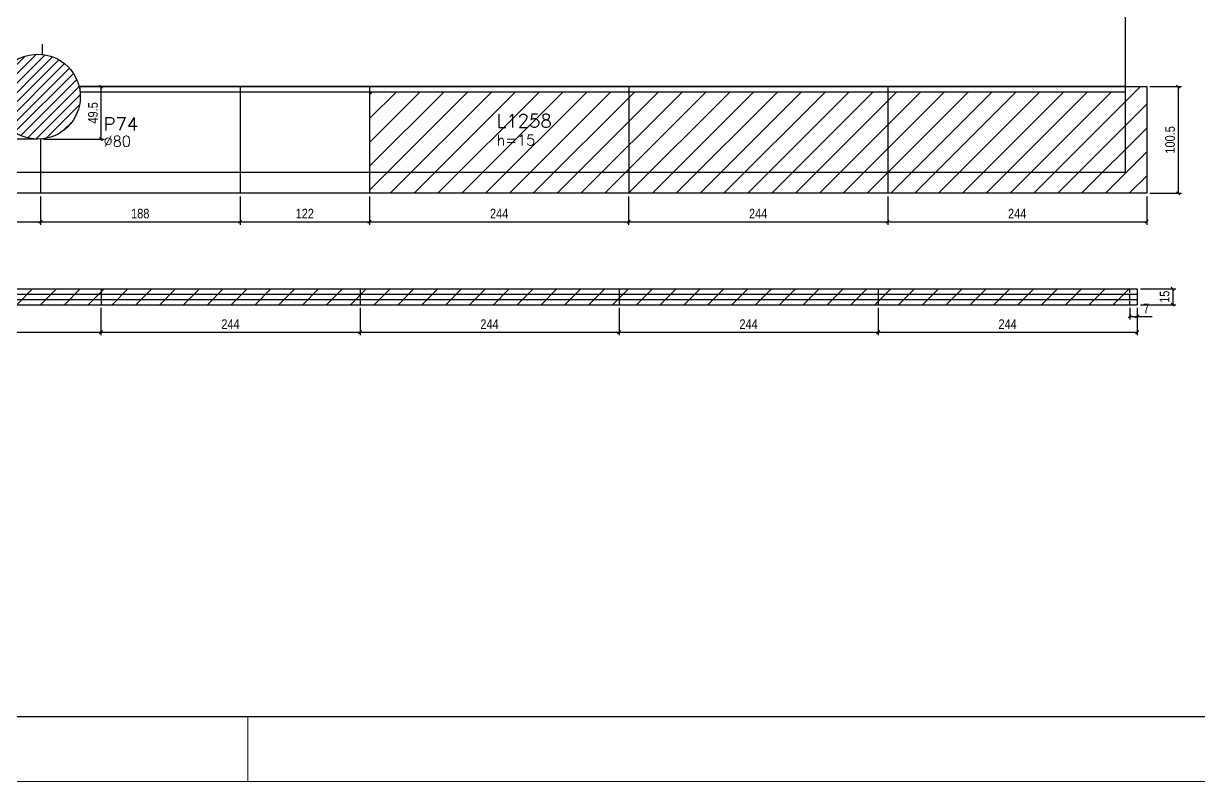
# Model space of a CAD drawing. Extents: x 1860 to 8661, y -614 to 3008.
# Drawn here: x 6195 to 7301, y -614 to 100 of the extents above; entities that cross this region are included whole.
import ezdxf

# ---------------------------------------------------------------- set-up
doc = ezdxf.new("R2010")
doc.units = 0
doc.linetypes.add('DASHED', pattern=[0.75, 0.5, -0.25])
doc.linetypes.add('HIDDEN', pattern=[0.375, 0.25, -0.125])
for name, color, linetype in [('242', 12, 'Continuous'), ('71', 6, 'Continuous'), ('COTA', 241, 'Continuous'), ('F-LAJES', 3, 'Continuous'), ('F-LAJES-DIM', 2, 'Continuous'), ('F-LAJES-NOME', 4, 'Continuous'), ('F-PILARES-DIM', 172, 'Continuous'), ('F-PILARES-HACH', 174, 'Continuous'), ('F-PILARES-NOME', 170, 'Continuous'), ('F-PILARES-S', 170, 'Continuous'), ('F-VIGAS', 3, 'Continuous'), ('Painéis', 200, 'Continuous'), ('SARR_2.2x7', 40, 'Continuous')]:
    doc.layers.add(name, color=color, linetype=linetype)
doc.layers.add('FOLHA', color=255, linetype='Continuous', lineweight=5)
doc.layers.add('Hachura', color=251, linetype='Continuous', lineweight=9)
doc.styles.add('COTA TECNICA-50', font='techl___.ttf', dxfattribs={"height": 9})
doc.styles.add('MCP', font='romans.shx')
doc.dimstyles.new('COTA PAINEL-50', dxfattribs={"dimtxt": 9, "dimasz": 3, "dimexe": 3, "dimexo": 3, "dimgap": 3, "dimtad": 1, "dimdec": 1, "dimzin": 12, "dimdsep": 46, "dimtxsty": 'COTA TECNICA-50', "dimblk1": 'OBLIQUE', "dimblk2": 'OBLIQUE', "dimsah": 1, "dimcen": 0.9, "dimclrd": 4, "dimclre": 4, "dimclrt": 240, "dimadec": 1, "dimazin": 3, "dimtfac": 1, "dimtdec": 1, "dimtmove": 0, "dimatfit": 3, "dimfxl": 1, "dimtolj": 1, "dimtzin": 12, "dimarcsym": 0})
pattern_1 = [(45, (0, -425.763), (-11.22532, 11.22532), [])]

# ---------------------------------------------------------------- blocks, each defined once
blk = doc.blocks.new('_Oblique')
at = {"color": 0, "linetype": 'ByBlock', "lineweight": -2}
blk.add_line((-0.5, -0.5), (0.5, 0.5), dxfattribs=at)
blk = doc.blocks.new('*D324')
at = {"layer": 'COTA', "color": 4, "lineweight": -2, "transparency": 16777216}
for p, q in [((6210.6, -62.6), (6210.6, -89.3)), ((6398.6, -62.6), (6398.6, -89.3)), ((6210.6, -86.3), (6398.6, -86.3))]:
    blk.add_line(p, q, dxfattribs=at)
at = {"layer": 'Defpoints', "color": 0, "transparency": 16777216}
for p in [(6210.6, -59.6), (6398.6, -59.6), (6398.6, -86.3)]:
    blk.add_point(p, dxfattribs=at)
at = {"layer": 'COTA', "color": 4, "lineweight": -2, "transparency": 16777216, "xscale": 3, "yscale": 3, "zscale": 3, "rotation": 180}
blk.add_blockref('_Oblique', (6210.6, -86.3), dxfattribs=at)
at = {"layer": 'COTA', "color": 4, "lineweight": -2, "transparency": 16777216, "xscale": 3, "yscale": 3, "zscale": 3}
blk.add_blockref('_Oblique', (6398.6, -86.3), dxfattribs=at)
at = {"layer": 'COTA', "color": 240, "transparency": 16777216, "insert": (6304.6, -78.7), "char_height": 9, "attachment_point": 5, "style": 'COTA TECNICA-50'}
blk.add_mtext('\\A1;188', dxfattribs=at)
blk = doc.blocks.new('*D325')
at = {"layer": 'COTA', "color": 4, "lineweight": -2, "transparency": 16777216}
for p, q in [((6398.6, -62.6), (6398.6, -89.3)), ((6520.6, -62.6), (6520.6, -89.3)), ((6398.6, -86.3), (6520.6, -86.3))]:
    blk.add_line(p, q, dxfattribs=at)
at = {"layer": 'Defpoints', "color": 0, "transparency": 16777216}
for p in [(6398.6, -59.6), (6520.6, -59.6), (6520.6, -86.3)]:
    blk.add_point(p, dxfattribs=at)
at = {"layer": 'COTA', "color": 4, "lineweight": -2, "transparency": 16777216, "xscale": 3, "yscale": 3, "zscale": 3, "rotation": 180}
blk.add_blockref('_Oblique', (6398.6, -86.3), dxfattribs=at)
at = {"layer": 'COTA', "color": 4, "lineweight": -2, "transparency": 16777216, "xscale": 3, "yscale": 3, "zscale": 3}
blk.add_blockref('_Oblique', (6520.6, -86.3), dxfattribs=at)
at = {"layer": 'COTA', "color": 240, "transparency": 16777216, "insert": (6459.6, -78.7), "char_height": 9, "attachment_point": 5, "style": 'COTA TECNICA-50'}
blk.add_mtext('\\A1;122', dxfattribs=at)
blk = doc.blocks.new('*D326')
at = {"layer": 'COTA', "color": 4, "lineweight": -2, "transparency": 16777216}
for p, q in [((6520.6, -62.6), (6520.6, -89.3)), ((6764.6, -62.6), (6764.6, -89.3)), ((6520.6, -86.3), (6764.6, -86.3))]:
    blk.add_line(p, q, dxfattribs=at)
at = {"layer": 'Defpoints', "color": 0, "transparency": 16777216}
for p in [(6520.6, -59.6), (6764.6, -59.6), (6764.6, -86.3)]:
    blk.add_point(p, dxfattribs=at)
at = {"layer": 'COTA', "color": 4, "lineweight": -2, "transparency": 16777216, "xscale": 3, "yscale": 3, "zscale": 3, "rotation": 180}
blk.add_blockref('_Oblique', (6520.6, -86.3), dxfattribs=at)
at = {"layer": 'COTA', "color": 4, "lineweight": -2, "transparency": 16777216, "xscale": 3, "yscale": 3, "zscale": 3}
blk.add_blockref('_Oblique', (6764.6, -86.3), dxfattribs=at)
at = {"layer": 'COTA', "color": 240, "transparency": 16777216, "insert": (6642.6, -78.7), "char_height": 9, "attachment_point": 5, "style": 'COTA TECNICA-50'}
blk.add_mtext('\\A1;244', dxfattribs=at)
blk = doc.blocks.new('*D327')
at = {"layer": 'COTA', "color": 4, "lineweight": -2, "transparency": 16777216}
for p, q in [((6764.6, -62.6), (6764.6, -89.3)), ((7008.6, -62.6), (7008.6, -89.3)), ((6764.6, -86.3), (7008.6, -86.3))]:
    blk.add_line(p, q, dxfattribs=at)
at = {"layer": 'Defpoints', "color": 0, "transparency": 16777216}
for p in [(6764.6, -59.6), (7008.6, -59.6), (7008.6, -86.3)]:
    blk.add_point(p, dxfattribs=at)
at = {"layer": 'COTA', "color": 4, "lineweight": -2, "transparency": 16777216, "xscale": 3, "yscale": 3, "zscale": 3, "rotation": 180}
blk.add_blockref('_Oblique', (6764.6, -86.3), dxfattribs=at)
at = {"layer": 'COTA', "color": 4, "lineweight": -2, "transparency": 16777216, "xscale": 3, "yscale": 3, "zscale": 3}
blk.add_blockref('_Oblique', (7008.6, -86.3), dxfattribs=at)
at = {"layer": 'COTA', "color": 240, "transparency": 16777216, "insert": (6886.6, -78.7), "char_height": 9, "attachment_point": 5, "style": 'COTA TECNICA-50'}
blk.add_mtext('\\A1;244', dxfattribs=at)
blk = doc.blocks.new('*D328')
at = {"layer": 'COTA', "color": 4, "lineweight": -2, "transparency": 16777216}
for p, q in [((7008.6, -62.6), (7008.6, -89.3)), ((7252.6, -62.6), (7252.6, -89.3)), ((7008.6, -86.3), (7252.6, -86.3))]:
    blk.add_line(p, q, dxfattribs=at)
at = {"layer": 'Defpoints', "color": 0, "transparency": 16777216}
for p in [(7008.6, -59.6), (7252.6, -59.6), (7252.6, -86.3)]:
    blk.add_point(p, dxfattribs=at)
at = {"layer": 'COTA', "color": 4, "lineweight": -2, "transparency": 16777216, "xscale": 3, "yscale": 3, "zscale": 3, "rotation": 180}
blk.add_blockref('_Oblique', (7008.6, -86.3), dxfattribs=at)
at = {"layer": 'COTA', "color": 4, "lineweight": -2, "transparency": 16777216, "xscale": 3, "yscale": 3, "zscale": 3}
blk.add_blockref('_Oblique', (7252.6, -86.3), dxfattribs=at)
at = {"layer": 'COTA', "color": 240, "transparency": 16777216, "insert": (7130.6, -78.7), "char_height": 9, "attachment_point": 5, "style": 'COTA TECNICA-50'}
blk.add_mtext('\\A1;244', dxfattribs=at)
blk = doc.blocks.new('*D329')
at = {"layer": 'COTA', "color": 4, "lineweight": -2, "transparency": 16777216}
for p, q in [((7255.6, 40.9), (7285.2, 40.9)), ((7282.2, 40.9), (7282.2, -59.6)), ((7255.6, -59.6), (7285.2, -59.6))]:
    blk.add_line(p, q, dxfattribs=at)
at = {"layer": 'Defpoints', "color": 0, "transparency": 16777216}
for p in [(7252.6, 40.9), (7252.6, -59.6), (7282.2, -59.6)]:
    blk.add_point(p, dxfattribs=at)
at = {"layer": 'COTA', "color": 4, "lineweight": -2, "transparency": 16777216, "xscale": 3, "yscale": 3, "zscale": 3}
for p, rotation in [((7282.2, 40.9), 90), ((7282.2, -59.6), 270)]:
    blk.add_blockref('_Oblique', p, dxfattribs=dict(at, rotation=rotation))
at = {"layer": 'COTA', "color": 240, "transparency": 16777216, "insert": (7274.6, -9.3), "char_height": 9, "attachment_point": 5, "rotation": 90, "style": 'COTA TECNICA-50'}
blk.add_mtext('\\A1;100.5', dxfattribs=at)
blk = doc.blocks.new('*D333')
at = {"layer": 'COTA', "color": 4, "lineweight": -2, "transparency": 16777216}
for p, q in [((6088.6, -62.6), (6088.6, -89.3)), ((6210.6, -62.6), (6210.6, -89.3)), ((6088.6, -86.3), (6210.6, -86.3))]:
    blk.add_line(p, q, dxfattribs=at)
at = {"layer": 'Defpoints', "color": 0, "transparency": 16777216}
for p in [(6088.6, -59.6), (6210.6, -59.6), (6210.6, -86.3)]:
    blk.add_point(p, dxfattribs=at)
at = {"layer": 'COTA', "color": 4, "lineweight": -2, "transparency": 16777216, "xscale": 3, "yscale": 3, "zscale": 3, "rotation": 180}
blk.add_blockref('_Oblique', (6088.6, -86.3), dxfattribs=at)
at = {"layer": 'COTA', "color": 4, "lineweight": -2, "transparency": 16777216, "xscale": 3, "yscale": 3, "zscale": 3}
blk.add_blockref('_Oblique', (6210.6, -86.3), dxfattribs=at)
at = {"layer": 'COTA', "color": 240, "transparency": 16777216, "insert": (6149.6, -78.7), "char_height": 9, "attachment_point": 5, "style": 'COTA TECNICA-50'}
blk.add_mtext('\\A1;122', dxfattribs=at)
blk = doc.blocks.new('*D360')
at = {"layer": 'COTA', "color": 4, "lineweight": -2, "transparency": 16777216}
for p, q in [((6165.1, 40.9), (6154.8, 40.9)), ((6157.8, 40.9), (6157.8, -8.6)), ((6207.6, -8.6), (6154.8, -8.6))]:
    blk.add_line(p, q, dxfattribs=at)
at = {"layer": 'Defpoints', "color": 0, "transparency": 16777216}
for p in [(6168.1, 40.9), (6157.8, -8.6), (6210.6, -8.6)]:
    blk.add_point(p, dxfattribs=at)
at = {"layer": 'COTA', "color": 4, "lineweight": -2, "transparency": 16777216, "xscale": 3, "yscale": 3, "zscale": 3}
for p, rotation in [((6157.8, 40.9), 90), ((6157.8, -8.6), 270)]:
    blk.add_blockref('_Oblique', p, dxfattribs=dict(at, rotation=rotation))
at = {"layer": 'COTA', "color": 240, "transparency": 16777216, "insert": (6150.2, 16.2), "char_height": 9, "attachment_point": 5, "rotation": 90, "style": 'COTA TECNICA-50'}
blk.add_mtext('\\A1;49.5', dxfattribs=at)
blk = doc.blocks.new('*D361')
at = {"layer": 'COTA', "color": 4, "lineweight": -2, "transparency": 16777216}
for p, q in [((6251.1, 40.9), (6270.7, 40.9)), ((6267.7, -8.6), (6267.7, 40.9)), ((6213.6, -8.6), (6270.7, -8.6))]:
    blk.add_line(p, q, dxfattribs=at)
at = {"layer": 'Defpoints', "color": 0, "transparency": 16777216}
for p in [(6248.1, 40.9), (6267.7, 40.9), (6210.6, -8.6)]:
    blk.add_point(p, dxfattribs=at)
at = {"layer": 'COTA', "color": 4, "lineweight": -2, "transparency": 16777216, "xscale": 3, "yscale": 3, "zscale": 3}
for p, rotation in [((6267.7, 40.9), 90), ((6267.7, -8.6), 270)]:
    blk.add_blockref('_Oblique', p, dxfattribs=dict(at, rotation=rotation))
at = {"layer": 'COTA', "color": 240, "transparency": 16777216, "insert": (6260.1, 16.2), "char_height": 9, "attachment_point": 5, "rotation": 90, "style": 'COTA TECNICA-50'}
blk.add_mtext('\\A1;49.5', dxfattribs=at)
blk = doc.blocks.new('*D362')
at = {"layer": 'COTA', "color": 4, "lineweight": -2, "transparency": 16777216}
for p, q in [((7246.6, -149.5), (7280.1, -149.5)), ((7277.1, -149.5), (7277.1, -164.5)), ((7246.6, -164.5), (7280.1, -164.5))]:
    blk.add_line(p, q, dxfattribs=at)
at = {"layer": 'Defpoints', "color": 0, "transparency": 16777216}
for p in [(7243.6, -149.5), (7243.6, -164.5), (7277.1, -164.5)]:
    blk.add_point(p, dxfattribs=at)
at = {"layer": 'COTA', "color": 4, "lineweight": -2, "transparency": 16777216, "xscale": 3, "yscale": 3, "zscale": 3}
for p, rotation in [((7277.1, -149.5), 90), ((7277.1, -164.5), 270)]:
    blk.add_blockref('_Oblique', p, dxfattribs=dict(at, rotation=rotation))
at = {"layer": 'COTA', "color": 240, "transparency": 16777216, "insert": (7269.5, -157), "char_height": 9, "attachment_point": 5, "rotation": 90, "style": 'COTA TECNICA-50'}
blk.add_mtext('\\A1;15', dxfattribs=at)
blk = doc.blocks.new('*D364')
at = {"layer": 'COTA', "color": 4, "lineweight": -2, "transparency": 16777216}
for p, q in [((7236.6, -167.5), (7236.6, -178.5)), ((7236.6, -175.5), (7243.6, -175.5)), ((7243.6, -167.5), (7243.6, -178.5)), ((7243.6, -175.5), (7257.8, -175.5))]:
    blk.add_line(p, q, dxfattribs=at)
at = {"layer": 'Defpoints', "color": 0, "transparency": 16777216}
for p in [(7236.6, -164.5), (7243.6, -164.5), (7243.6, -175.5)]:
    blk.add_point(p, dxfattribs=at)
at = {"layer": 'COTA', "color": 4, "lineweight": -2, "transparency": 16777216, "xscale": 3, "yscale": 3, "zscale": 3, "rotation": 180}
blk.add_blockref('_Oblique', (7236.6, -175.5), dxfattribs=at)
at = {"layer": 'COTA', "color": 4, "lineweight": -2, "transparency": 16777216, "xscale": 3, "yscale": 3, "zscale": 3}
blk.add_blockref('_Oblique', (7243.6, -175.5), dxfattribs=at)
at = {"layer": 'COTA', "color": 240, "transparency": 16777216, "insert": (7252.2, -168), "char_height": 9, "attachment_point": 5, "style": 'COTA TECNICA-50'}
blk.add_mtext('\\A1;7', dxfattribs=at)
blk = doc.blocks.new('*D379')
at = {"layer": 'COTA', "color": 4, "lineweight": -2, "transparency": 16777216}
for p, q in [((6023.6, -167.5), (6023.6, -193.3)), ((6267.6, -167.5), (6267.6, -193.3)), ((6023.6, -190.3), (6267.6, -190.3))]:
    blk.add_line(p, q, dxfattribs=at)
at = {"layer": 'Defpoints', "color": 0, "transparency": 16777216}
for p in [(6023.6, -164.5), (6267.6, -164.5), (6267.6, -190.3)]:
    blk.add_point(p, dxfattribs=at)
at = {"layer": 'COTA', "color": 4, "lineweight": -2, "transparency": 16777216, "xscale": 3, "yscale": 3, "zscale": 3, "rotation": 180}
blk.add_blockref('_Oblique', (6023.6, -190.3), dxfattribs=at)
at = {"layer": 'COTA', "color": 4, "lineweight": -2, "transparency": 16777216, "xscale": 3, "yscale": 3, "zscale": 3}
blk.add_blockref('_Oblique', (6267.6, -190.3), dxfattribs=at)
at = {"layer": 'COTA', "color": 240, "transparency": 16777216, "insert": (6145.6, -182.8), "char_height": 9, "attachment_point": 5, "style": 'COTA TECNICA-50'}
blk.add_mtext('\\A1;244', dxfattribs=at)
blk = doc.blocks.new('*D380')
at = {"layer": 'COTA', "color": 4, "lineweight": -2, "transparency": 16777216}
for p, q in [((6267.6, -167.5), (6267.6, -193.3)), ((6511.6, -167.5), (6511.6, -193.3)), ((6267.6, -190.3), (6511.6, -190.3))]:
    blk.add_line(p, q, dxfattribs=at)
at = {"layer": 'Defpoints', "color": 0, "transparency": 16777216}
for p in [(6267.6, -164.5), (6511.6, -164.5), (6511.6, -190.3)]:
    blk.add_point(p, dxfattribs=at)
at = {"layer": 'COTA', "color": 4, "lineweight": -2, "transparency": 16777216, "xscale": 3, "yscale": 3, "zscale": 3, "rotation": 180}
blk.add_blockref('_Oblique', (6267.6, -190.3), dxfattribs=at)
at = {"layer": 'COTA', "color": 4, "lineweight": -2, "transparency": 16777216, "xscale": 3, "yscale": 3, "zscale": 3}
blk.add_blockref('_Oblique', (6511.6, -190.3), dxfattribs=at)
at = {"layer": 'COTA', "color": 240, "transparency": 16777216, "insert": (6389.6, -182.8), "char_height": 9, "attachment_point": 5, "style": 'COTA TECNICA-50'}
blk.add_mtext('\\A1;244', dxfattribs=at)
blk = doc.blocks.new('*D381')
at = {"layer": 'COTA', "color": 4, "lineweight": -2, "transparency": 16777216}
for p, q in [((6511.6, -167.5), (6511.6, -193.3)), ((6755.6, -167.5), (6755.6, -193.3)), ((6511.6, -190.3), (6755.6, -190.3))]:
    blk.add_line(p, q, dxfattribs=at)
at = {"layer": 'Defpoints', "color": 0, "transparency": 16777216}
for p in [(6511.6, -164.5), (6755.6, -164.5), (6755.6, -190.3)]:
    blk.add_point(p, dxfattribs=at)
at = {"layer": 'COTA', "color": 4, "lineweight": -2, "transparency": 16777216, "xscale": 3, "yscale": 3, "zscale": 3, "rotation": 180}
blk.add_blockref('_Oblique', (6511.6, -190.3), dxfattribs=at)
at = {"layer": 'COTA', "color": 4, "lineweight": -2, "transparency": 16777216, "xscale": 3, "yscale": 3, "zscale": 3}
blk.add_blockref('_Oblique', (6755.6, -190.3), dxfattribs=at)
at = {"layer": 'COTA', "color": 240, "transparency": 16777216, "insert": (6633.6, -182.8), "char_height": 9, "attachment_point": 5, "style": 'COTA TECNICA-50'}
blk.add_mtext('\\A1;244', dxfattribs=at)
blk = doc.blocks.new('*D382')
at = {"layer": 'COTA', "color": 4, "lineweight": -2, "transparency": 16777216}
for p, q in [((6755.6, -167.5), (6755.6, -193.3)), ((6999.6, -167.5), (6999.6, -193.3)), ((6755.6, -190.3), (6999.6, -190.3))]:
    blk.add_line(p, q, dxfattribs=at)
at = {"layer": 'Defpoints', "color": 0, "transparency": 16777216}
for p in [(6755.6, -164.5), (6999.6, -164.5), (6999.6, -190.3)]:
    blk.add_point(p, dxfattribs=at)
at = {"layer": 'COTA', "color": 4, "lineweight": -2, "transparency": 16777216, "xscale": 3, "yscale": 3, "zscale": 3, "rotation": 180}
blk.add_blockref('_Oblique', (6755.6, -190.3), dxfattribs=at)
at = {"layer": 'COTA', "color": 4, "lineweight": -2, "transparency": 16777216, "xscale": 3, "yscale": 3, "zscale": 3}
blk.add_blockref('_Oblique', (6999.6, -190.3), dxfattribs=at)
at = {"layer": 'COTA', "color": 240, "transparency": 16777216, "insert": (6877.6, -182.8), "char_height": 9, "attachment_point": 5, "style": 'COTA TECNICA-50'}
blk.add_mtext('\\A1;244', dxfattribs=at)
blk = doc.blocks.new('*D383')
at = {"layer": 'COTA', "color": 4, "lineweight": -2, "transparency": 16777216}
for p, q in [((6999.6, -167.5), (6999.6, -193.3)), ((7243.6, -167.5), (7243.6, -193.3)), ((6999.6, -190.3), (7243.6, -190.3))]:
    blk.add_line(p, q, dxfattribs=at)
at = {"layer": 'Defpoints', "color": 0, "transparency": 16777216}
for p in [(6999.6, -164.5), (7243.6, -164.5), (7243.6, -190.3)]:
    blk.add_point(p, dxfattribs=at)
at = {"layer": 'COTA', "color": 4, "lineweight": -2, "transparency": 16777216, "xscale": 3, "yscale": 3, "zscale": 3, "rotation": 180}
blk.add_blockref('_Oblique', (6999.6, -190.3), dxfattribs=at)
at = {"layer": 'COTA', "color": 4, "lineweight": -2, "transparency": 16777216, "xscale": 3, "yscale": 3, "zscale": 3}
blk.add_blockref('_Oblique', (7243.6, -190.3), dxfattribs=at)
at = {"layer": 'COTA', "color": 240, "transparency": 16777216, "insert": (7121.6, -182.8), "char_height": 9, "attachment_point": 5, "style": 'COTA TECNICA-50'}
blk.add_mtext('\\A1;244', dxfattribs=at)

msp = doc.modelspace()

# ---------------------------------------------------------------- hatches: boundary and pattern name
at = {"layer": 'F-PILARES-HACH', "linetype": 'Continuous'}
h = msp.add_hatch(dxfattribs=at)
h.set_pattern_fill('ANSI31', color=256, scale=50)
h.set_pattern_definition([(45, (3973.15, 515.9404), (-4.419417, 4.419417), [])])
edge = h.paths.add_edge_path()
edge.add_arc((6208.15, 31.44), 40, 0, 360)
at = {"layer": 'Hachura', "linetype": 'ByBlock'}
h = msp.add_hatch(dxfattribs=at)
h.set_pattern_fill('ANSI31', color=256, scale=5)
h.set_pattern_definition(pattern_1)
h.paths.add_polyline_path([(6764.65, 35.94), (6520.65, 35.94), (6520.65, -39.56), (6764.65, -39.56)])
h.paths.add_polyline_path([(6520.65, -39.56), (6520.65, -59.56), (6764.65, -59.56), (6764.65, -39.56)])
h.paths.add_polyline_path([(6764.65, -39.56), (6764.65, -59.56), (7008.65, -59.56), (7008.65, -39.56)])
h.paths.add_polyline_path([(7008.65, -39.56), (7008.65, 35.94), (6764.65, 35.94), (6764.65, -39.56)])
h.paths.add_polyline_path([(7232.65, -39.56), (7232.65, 35.94), (7008.65, 35.94), (7008.65, -39.56)], flags=16)
h.paths.add_polyline_path([(7252.65, -59.56), (7252.65, 40.94), (7232.65, 40.94), (7232.65, -39.56), (7008.65, -39.56), (7008.65, -59.56)])
h = msp.add_hatch(dxfattribs=at)
h.set_pattern_fill('ANSI31', color=256, scale=5)
h.set_pattern_definition(pattern_1)
h.paths.add_polyline_path([(6999.65, -149.5), (6999.65, -164.5), (7243.65, -164.5), (7243.65, -149.5)])
h.paths.add_polyline_path([(6755.65, -149.5), (6755.65, -164.5), (6999.65, -164.5), (6999.65, -149.5)])
h.paths.add_polyline_path([(6511.65, -149.5), (6511.65, -164.5), (6755.65, -164.5), (6755.65, -149.5)])
h.paths.add_polyline_path([(6511.65, -164.5), (6511.65, -149.5), (6267.65, -149.5), (6267.65, -164.5)])
h.paths.add_polyline_path([(6023.65, -149.5), (6023.65, -164.5), (6267.65, -164.5), (6267.65, -149.5)])
h.paths.add_polyline_path([(5779.65, -149.5), (5779.65, -164.5), (6023.65, -164.5), (6023.65, -149.5)])
h.paths.add_polyline_path([(5535.65, -149.5), (5535.65, -164.5), (5779.65, -164.5), (5779.65, -149.5)])
h.paths.add_polyline_path([(5535.65, -164.5), (5535.65, -149.5), (5291.65, -149.5), (5291.65, -164.5)])
h.paths.add_polyline_path([(5047.65, -149.5), (5047.65, -164.5), (5291.65, -164.5), (5291.65, -149.5)])
h.paths.add_polyline_path([(5047.65, -164.5), (5047.65, -149.5), (4803.65, -149.5), (4803.65, -164.5)])
h.paths.add_polyline_path([(4559.65, -149.5), (4559.65, -164.5), (4803.65, -164.5), (4803.65, -149.5)])
h.paths.add_polyline_path([(4559.65, -164.5), (4559.65, -149.5), (4315.65, -149.5), (4315.65, -164.5)])

# ---------------------------------------------------------------- linework, layer by layer
at = {"color": 30}
msp.add_line((8600.49, -552.63), (2012.11, -552.63), dxfattribs=at)
at = {"layer": '242', "linetype": 'Continuous'}
msp.add_line((6208.15, 31.44), (6208.15, 31.44), dxfattribs=at)
at = {"layer": '71', "color": 1, "linetype": 'DASHED'}
for p, q in [((6248.15, 35.94), (6248.15, 40.94)), ((7232.65, 40.94), (6248.15, 40.94)), ((6248.15, 35.94), (7232.65, 35.94))]:
    msp.add_line(p, q, dxfattribs=at)
at = {"layer": 'F-LAJES', "linetype": 'Continuous'}
for p, q in [((7232.65, -39.56), (7232.65, 40.94)), ((6210.65, -8.56), (6210.65, -39.56)), ((2500.41, -39.56), (7232.65, -39.56))]:
    msp.add_line(p, q, dxfattribs=at)
at = {"layer": 'F-PILARES-S', "linetype": 'Continuous'}
msp.add_circle((6208.15, 31.44), 40, dxfattribs=at)
at = {"layer": 'F-VIGAS'}
for points in [[(7232.65, 40.94), (7232.65, 240.44)], [(6212.65, 70.55), (6212.65, 80.94)], [(6246.26, 40.94), (7232.65, 40.94)]]:
    msp.add_lwpolyline(points, dxfattribs=at)
at = {"layer": 'FOLHA'}
for p, q in [((6405.79, -552.63), (6405.79, -613.6)), ((8661.45, -613.6), (1859.7, -613.6))]:
    msp.add_line(p, q, dxfattribs=at)
at = {"layer": 'Painéis'}
for p, q in [((6398.65, 40.94), (6398.65, -59.56)), ((6520.65, 40.94), (6520.65, -59.56)), ((6764.65, 40.94), (6764.65, -59.56)), ((7008.65, 40.94), (7008.65, -59.56)), ((7232.65, 40.94), (7252.65, 40.94)), ((7252.65, 40.94), (7252.65, -59.56)), ((6210.65, -8.56), (6210.65, -59.56)), ((7252.65, -59.56), (2673.65, -59.56)), ((2662.65, -149.5), (7243.65, -149.5)), ((6267.65, -149.5), (6267.65, -164.5)), ((6511.65, -149.5), (6511.65, -164.5)), ((6755.65, -149.5), (6755.65, -164.5)), ((6999.65, -149.5), (6999.65, -164.5)), ((7243.65, -149.5), (7243.65, -164.5)), ((2662.65, -164.5), (7243.65, -164.5))]:
    msp.add_line(p, q, dxfattribs=at)
at = {"layer": 'SARR_2.2x7'}
for p, q in [((6023.65, -154.5), (6267.65, -154.5)), ((6267.65, -154.5), (6511.65, -154.5)), ((6511.65, -154.5), (6755.65, -154.5)), ((6755.65, -154.5), (6999.65, -154.5)), ((6999.65, -154.5), (7243.65, -154.5)), ((6023.65, -159.5), (6267.65, -159.5)), ((6267.65, -159.5), (6511.65, -159.5)), ((6511.65, -159.5), (6755.65, -159.5)), ((6755.65, -159.5), (6999.65, -159.5)), ((6999.65, -159.5), (7243.65, -159.5))]:
    msp.add_line(p, q, dxfattribs=at)
at = {"layer": 'SARR_2.2x7', "linetype": 'HIDDEN', "ltscale": 15}
msp.add_line((7236.65, -164.5), (7236.65, -149.5), dxfattribs=at)

# ---------------------------------------------------------------- texts
at = {"layer": 'F-LAJES-DIM', "linetype": 'Continuous', "style": 'MCP'}
msp.add_text('h=15', height=10, dxfattribs=at).set_placement((6640.26, -14.46))
at = {"layer": 'F-LAJES-NOME', "linetype": 'Continuous', "style": 'MCP'}
msp.add_text('L1258', height=12.5, dxfattribs=at).set_placement((6640.26, 2.54))
at = {"layer": 'F-PILARES-DIM', "linetype": 'Continuous', "style": 'MCP'}
msp.add_text('%%c80', height=10, dxfattribs=at).set_placement((6270.04, -15.58))
at = {"layer": 'F-PILARES-NOME', "linetype": 'Continuous', "style": 'MCP'}
msp.add_text('P74', height=12.5, dxfattribs=at).set_placement((6270.04, -0.58))

# ---------------------------------------------------------------- dimensions: what is measured, and where the dimension line sits
at = {"layer": 'COTA'}
for base, p1, p2, angle, picture, middle in [((6157.82, -8.56), (6168.15, 40.94), (6210.65, -8.56), 90, '*D360', (6150.19, 16.19)), ((6267.69, 40.94), (6210.65, -8.56), (6248.15, 40.94), 90, '*D361', (6260.07, 16.19)), ((7282.23, -59.56), (7252.65, 40.94), (7252.65, -59.56), 90, '*D329', (7274.63, -9.31)), ((7277.09, -164.5), (7243.65, -149.5), (7243.65, -164.5), 90, '*D362', (7269.49, -157)), ((7243.65, -175.55), (7236.65, -164.5), (7243.65, -164.5), 180, '*D364', (7252.23, -167.98))]:
    dim = msp.add_linear_dim(base=base, p1=p1, p2=p2, angle=angle, dimstyle='COTA PAINEL-50', dxfattribs=at)
    dim.commit()
    dim.dimension.update_dxf_attribs({"geometry": picture, "text_midpoint": middle})
for base, p1, p2, picture, middle in [((6210.65, -86.29), (6088.65, -59.56), (6210.65, -59.56), '*D333', (6149.65, -78.74)), ((6520.65, -86.29), (6398.65, -59.56), (6520.65, -59.56), '*D325', (6459.65, -78.74)), ((6764.65, -86.29), (6520.65, -59.56), (6764.65, -59.56), '*D326', (6642.65, -78.73)), ((7008.65, -86.29), (6764.65, -59.56), (7008.65, -59.56), '*D327', (6886.65, -78.73)), ((7252.65, -86.29), (7008.65, -59.56), (7252.65, -59.56), '*D328', (7130.65, -78.73)), ((6267.65, -190.34), (6023.65, -164.5), (6267.65, -164.5), '*D379', (6145.65, -182.77)), ((6511.65, -190.34), (6267.65, -164.5), (6511.65, -164.5), '*D380', (6389.65, -182.77)), ((6755.65, -190.34), (6511.65, -164.5), (6755.65, -164.5), '*D381', (6633.65, -182.77)), ((6999.65, -190.34), (6755.65, -164.5), (6999.65, -164.5), '*D382', (6877.65, -182.77)), ((7243.65, -190.34), (6999.65, -164.5), (7243.65, -164.5), '*D383', (7121.65, -182.77))]:
    dim = msp.add_linear_dim(base=base, p1=p1, p2=p2, dimstyle='COTA PAINEL-50', override={"dimtmove": 1}, dxfattribs=at)
    dim.commit()
    dim.dimension.update_dxf_attribs({"geometry": picture, "text_midpoint": middle})
dim = msp.add_linear_dim(base=(6398.65, -86.29), p1=(6210.65, -59.56), p2=(6398.65, -59.56), dimstyle='COTA PAINEL-50', dxfattribs=at)
dim.commit()
dim.dimension.update_dxf_attribs({"geometry": '*D324', "text_midpoint": (6304.65, -78.71)})

doc.saveas('drawing.dxf')
